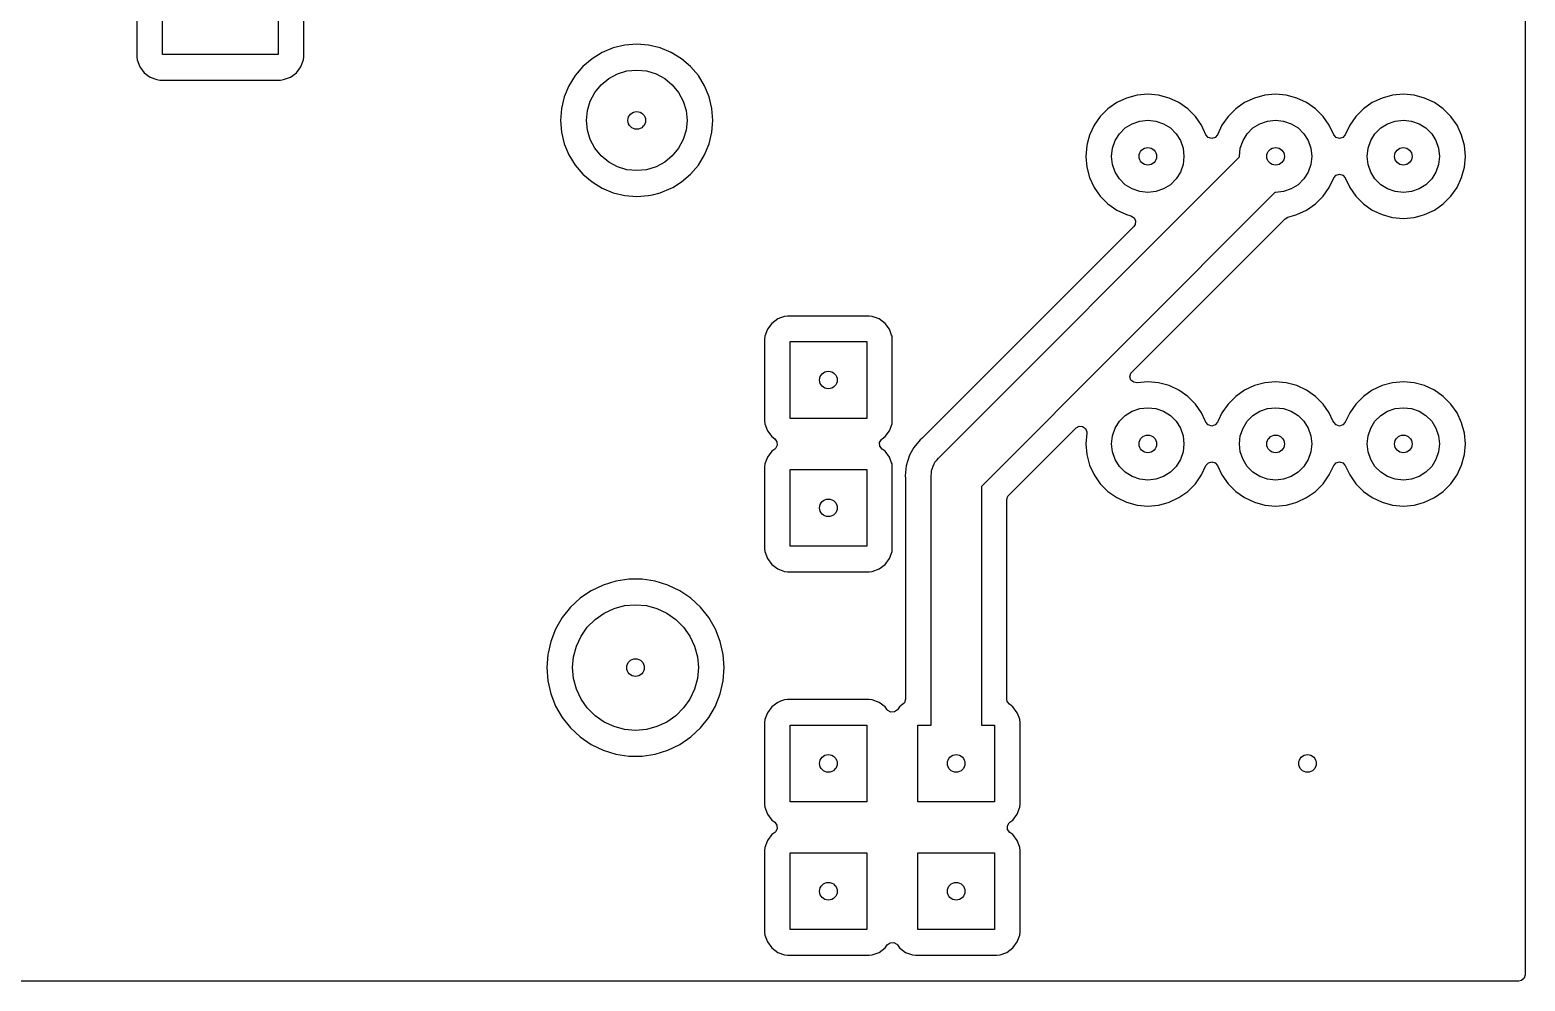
# Model space of a CAD drawing. Extents: x 0.03 to 2.37, y 0.03 to 1.57.
# Drawn here: x 1.2 to 2.37, y 0.03 to 0.774 of the extents above; entities that cross this region are included whole.
import ezdxf

# ---------------------------------------------------------------- set-up
doc = ezdxf.new("R2010")
doc.units = 0
doc.header["$MEASUREMENT"] = 0
doc.layers.add('BLACK', color=7, linetype='CONTINUOUS')

msp = doc.modelspace()

# ---------------------------------------------------------------- linework, layer by layer
at = {"layer": 'BLACK', "linetype": 'CONTINUOUS'}
for p, q in [((2.3703, 1.5653), (2.3703, 0.0347)), ((1.2837, 0.8472), (1.2837, 0.7528)), ((1.3037, 0.7547), (1.3037, 0.8453)), ((1.3943, 0.8453), (1.3943, 0.7547)), ((1.4143, 0.7528), (1.4143, 0.8472)), ((1.6657, 0.762), (1.6566, 0.7598)), ((1.675, 0.7627), (1.6657, 0.762)), ((1.6843, 0.762), (1.675, 0.7627)), ((1.6934, 0.7598), (1.6843, 0.762)), ((1.2837, 0.7528), (1.284, 0.7504)), ((1.284, 0.7504), (1.284, 0.7504)), ((1.284, 0.7504), (1.286, 0.745)), ((1.3943, 0.7547), (1.3037, 0.7547)), ((1.4123, 0.7457), (1.4141, 0.7504)), ((1.4141, 0.7504), (1.4143, 0.7528)), ((1.4141, 0.7504), (1.4141, 0.7504)), ((1.4143, 0.7528), (1.4143, 0.7528)), ((1.64, 0.7513), (1.6329, 0.7453)), ((1.648, 0.7562), (1.64, 0.7513)), ((1.64, 0.7513), (1.64, 0.7513)), ((1.64, 0.7513), (1.64, 0.7513)), ((1.6566, 0.7598), (1.648, 0.7562)), ((1.702, 0.7562), (1.6934, 0.7598)), ((1.71, 0.7513), (1.702, 0.7562)), ((1.7171, 0.7453), (1.71, 0.7513)), ((1.286, 0.745), (1.286, 0.745)), ((1.286, 0.745), (1.2894, 0.7404)), ((1.2894, 0.7404), (1.294, 0.737)), ((1.404, 0.737), (1.4086, 0.7404)), ((1.4086, 0.7404), (1.412, 0.745)), ((1.412, 0.745), (1.4123, 0.7457)), ((1.412, 0.745), (1.412, 0.745)), ((1.6268, 0.7382), (1.6219, 0.7302)), ((1.6329, 0.7453), (1.6268, 0.7382)), ((1.6268, 0.7382), (1.6268, 0.7382)), ((1.6268, 0.7382), (1.6268, 0.7382)), ((1.6531, 0.7359), (1.6599, 0.7395)), ((1.6599, 0.7395), (1.6673, 0.7418)), ((1.6673, 0.7418), (1.675, 0.7425)), ((1.675, 0.7425), (1.6827, 0.7418)), ((1.6827, 0.7418), (1.6901, 0.7395)), ((1.6901, 0.7395), (1.6969, 0.7359)), ((1.7232, 0.7382), (1.7171, 0.7453)), ((1.7281, 0.7302), (1.7232, 0.7382)), ((1.294, 0.737), (1.294, 0.737)), ((1.294, 0.737), (1.2994, 0.735)), ((1.2994, 0.735), (1.2994, 0.735)), ((1.2994, 0.735), (1.3018, 0.7347)), ((1.3018, 0.7347), (1.3018, 0.7347)), ((1.3018, 0.7347), (1.3962, 0.7347)), ((1.3962, 0.7347), (1.3986, 0.735)), ((1.3986, 0.735), (1.404, 0.737)), ((1.3986, 0.735), (1.3986, 0.735)), ((1.404, 0.737), (1.404, 0.737)), ((1.6219, 0.7302), (1.6183, 0.7216)), ((1.6219, 0.7302), (1.6219, 0.7302)), ((1.6423, 0.725), (1.6472, 0.731)), ((1.6472, 0.731), (1.6531, 0.7359)), ((1.6969, 0.7359), (1.7028, 0.731)), ((1.7028, 0.731), (1.7077, 0.725)), ((1.7317, 0.7216), (1.7281, 0.7302)), ((1.6183, 0.7216), (1.6162, 0.7125)), ((1.6364, 0.7108), (1.6386, 0.7182)), ((1.6386, 0.7182), (1.6423, 0.725)), ((1.7077, 0.725), (1.7114, 0.7182)), ((1.7114, 0.7182), (1.7136, 0.7108)), ((1.7338, 0.7125), (1.7317, 0.7216)), ((2.0507, 0.717), (2.0438, 0.7122)), ((2.0584, 0.7206), (2.0507, 0.717)), ((2.0507, 0.717), (2.0507, 0.717)), ((2.0666, 0.7228), (2.0584, 0.7206)), ((2.075, 0.7236), (2.0666, 0.7228)), ((2.0834, 0.7228), (2.075, 0.7236)), ((2.0916, 0.7206), (2.0834, 0.7228)), ((2.0993, 0.717), (2.0916, 0.7206)), ((2.1062, 0.7122), (2.0993, 0.717)), ((2.1507, 0.717), (2.1438, 0.7122)), ((2.1584, 0.7206), (2.1507, 0.717)), ((2.1507, 0.717), (2.1507, 0.717)), ((2.1666, 0.7228), (2.1584, 0.7206)), ((2.175, 0.7236), (2.1666, 0.7228)), ((2.1834, 0.7228), (2.175, 0.7236)), ((2.1916, 0.7206), (2.1834, 0.7228)), ((2.1993, 0.717), (2.1916, 0.7206)), ((2.2062, 0.7122), (2.1993, 0.717)), ((2.2507, 0.717), (2.2438, 0.7122)), ((2.2584, 0.7206), (2.2507, 0.717)), ((2.2507, 0.717), (2.2507, 0.717)), ((2.2666, 0.7228), (2.2584, 0.7206)), ((2.275, 0.7236), (2.2666, 0.7228)), ((2.2834, 0.7228), (2.275, 0.7236)), ((2.2916, 0.7206), (2.2834, 0.7228)), ((2.2993, 0.717), (2.2916, 0.7206)), ((2.3062, 0.7122), (2.2993, 0.717)), ((1.6162, 0.7125), (1.6154, 0.7031)), ((1.6154, 0.7031), (1.6162, 0.6938)), ((1.6356, 0.7031), (1.6364, 0.7108)), ((1.6364, 0.6955), (1.6356, 0.7031)), ((1.7136, 0.7108), (1.7144, 0.7031)), ((1.7144, 0.7031), (1.7136, 0.6955)), ((1.7346, 0.7031), (1.7338, 0.7125)), ((1.7338, 0.6938), (1.7346, 0.7031)), ((2.0378, 0.7062), (2.033, 0.6993)), ((2.0438, 0.7122), (2.0378, 0.7062)), ((2.0378, 0.7062), (2.0378, 0.7062)), ((2.0438, 0.7122), (2.0438, 0.7122)), ((2.0627, 0.7005), (2.0687, 0.7026)), ((2.0687, 0.7026), (2.075, 0.7033)), ((2.075, 0.7033), (2.0813, 0.7026)), ((2.0813, 0.7026), (2.0873, 0.7005)), ((2.1122, 0.7062), (2.1062, 0.7122)), ((2.117, 0.6993), (2.1122, 0.7062)), ((2.1122, 0.7062), (2.1122, 0.7062)), ((2.1122, 0.7062), (2.1122, 0.7062)), ((2.1378, 0.7062), (2.133, 0.6993)), ((2.1438, 0.7122), (2.1378, 0.7062)), ((2.1378, 0.7062), (2.1378, 0.7062)), ((2.1438, 0.7122), (2.1438, 0.7122)), ((2.1627, 0.7005), (2.1687, 0.7026)), ((2.1687, 0.7026), (2.175, 0.7033)), ((2.175, 0.7033), (2.1813, 0.7026)), ((2.1813, 0.7026), (2.1873, 0.7005)), ((2.2122, 0.7062), (2.2062, 0.7122)), ((2.217, 0.6993), (2.2122, 0.7062)), ((2.2122, 0.7062), (2.2122, 0.7062)), ((2.2122, 0.7062), (2.2122, 0.7062)), ((2.2378, 0.7062), (2.233, 0.6993)), ((2.2438, 0.7122), (2.2378, 0.7062)), ((2.2378, 0.7062), (2.2378, 0.7062)), ((2.2438, 0.7122), (2.2438, 0.7122)), ((2.2627, 0.7005), (2.2687, 0.7026)), ((2.2687, 0.7026), (2.275, 0.7033)), ((2.275, 0.7033), (2.2813, 0.7026)), ((2.2813, 0.7026), (2.2873, 0.7005)), ((2.3122, 0.7062), (2.3062, 0.7122)), ((2.317, 0.6993), (2.3122, 0.7062)), ((2.3122, 0.7062), (2.3122, 0.7062)), ((2.3122, 0.7062), (2.3122, 0.7062)), ((1.6162, 0.6938), (1.6183, 0.6847)), ((1.6386, 0.6881), (1.6364, 0.6955)), ((1.7136, 0.6955), (1.7114, 0.6881)), ((1.7317, 0.6847), (1.7338, 0.6938)), ((2.0294, 0.6916), (2.0275, 0.6847)), ((2.033, 0.6993), (2.0294, 0.6916)), ((2.033, 0.6993), (2.033, 0.6993)), ((2.0495, 0.6873), (2.0528, 0.6927)), ((2.0528, 0.6927), (2.0573, 0.6972)), ((2.0573, 0.6972), (2.0627, 0.7005)), ((2.0873, 0.7005), (2.0927, 0.6972)), ((2.0927, 0.6972), (2.0972, 0.6927)), ((2.0972, 0.6927), (2.1005, 0.6873)), ((2.1205, 0.6919), (2.117, 0.6993)), ((2.117, 0.6993), (2.117, 0.6993)), ((2.1223, 0.6898), (2.1205, 0.6919)), ((2.1295, 0.6919), (2.1276, 0.6898)), ((2.133, 0.6993), (2.1295, 0.6919)), ((2.1495, 0.6873), (2.1528, 0.6927)), ((2.1528, 0.6927), (2.1573, 0.6972)), ((2.1573, 0.6972), (2.1627, 0.7005)), ((2.1873, 0.7005), (2.1927, 0.6972)), ((2.1927, 0.6972), (2.1972, 0.6927)), ((2.1972, 0.6927), (2.2005, 0.6873)), ((2.2205, 0.6919), (2.217, 0.6993)), ((2.217, 0.6993), (2.217, 0.6993)), ((2.2223, 0.6898), (2.2205, 0.6919)), ((2.2295, 0.6919), (2.2276, 0.6898)), ((2.233, 0.6993), (2.2295, 0.6919)), ((2.2495, 0.6873), (2.2528, 0.6927)), ((2.2528, 0.6927), (2.2573, 0.6972)), ((2.2573, 0.6972), (2.2627, 0.7005)), ((2.2873, 0.7005), (2.2927, 0.6972)), ((2.2927, 0.6972), (2.2972, 0.6927)), ((2.2972, 0.6927), (2.3005, 0.6873)), ((2.3206, 0.6916), (2.317, 0.6993)), ((2.317, 0.6993), (2.317, 0.6993)), ((2.3228, 0.6834), (2.3206, 0.6916)), ((1.6183, 0.6847), (1.6219, 0.6761)), ((1.6423, 0.6813), (1.6386, 0.6881)), ((1.6472, 0.6753), (1.6423, 0.6813)), ((1.7077, 0.6813), (1.7028, 0.6753)), ((1.7114, 0.6881), (1.7077, 0.6813)), ((1.7281, 0.6761), (1.7317, 0.6847)), ((2.0272, 0.6834), (2.0264, 0.675)), ((2.0275, 0.6847), (2.0272, 0.6834)), ((2.0467, 0.675), (2.0474, 0.6813)), ((2.0474, 0.6813), (2.0495, 0.6873)), ((2.1005, 0.6873), (2.1026, 0.6813)), ((2.1026, 0.6813), (2.1033, 0.675)), ((2.125, 0.689), (2.1223, 0.6898)), ((2.1276, 0.6898), (2.125, 0.689)), ((2.1467, 0.675), (2.1474, 0.6813)), ((2.1474, 0.6813), (2.1495, 0.6873)), ((2.2005, 0.6873), (2.2026, 0.6813)), ((2.2026, 0.6813), (2.2033, 0.675)), ((2.225, 0.689), (2.2223, 0.6898)), ((2.2276, 0.6898), (2.225, 0.689)), ((2.2467, 0.675), (2.2474, 0.6813)), ((2.2474, 0.6813), (2.2495, 0.6873)), ((2.3005, 0.6873), (2.3026, 0.6813)), ((2.3026, 0.6813), (2.3033, 0.675)), ((2.3236, 0.675), (2.3228, 0.6834)), ((1.6219, 0.6761), (1.6268, 0.6681)), ((1.6268, 0.6681), (1.6268, 0.6681)), ((1.6268, 0.6681), (1.6329, 0.661)), ((1.6531, 0.6704), (1.6472, 0.6753)), ((1.6599, 0.6668), (1.6531, 0.6704)), ((1.6969, 0.6704), (1.6901, 0.6668)), ((1.7028, 0.6753), (1.6969, 0.6704)), ((1.7171, 0.661), (1.7232, 0.6681)), ((1.7232, 0.6681), (1.7281, 0.6761)), ((1.7232, 0.6681), (1.7232, 0.6681)), ((1.7232, 0.6681), (1.7232, 0.6681)), ((1.9111, 0.4389), (2.1467, 0.6745)), ((2.0264, 0.675), (2.0272, 0.6666)), ((2.0474, 0.6687), (2.0467, 0.675)), ((2.0495, 0.6627), (2.0474, 0.6687)), ((2.1026, 0.6687), (2.1005, 0.6627)), ((2.1033, 0.675), (2.1026, 0.6687)), ((2.1467, 0.6745), (2.1467, 0.675)), ((2.2026, 0.6687), (2.2005, 0.6627)), ((2.2033, 0.675), (2.2026, 0.6687)), ((2.2474, 0.6687), (2.2467, 0.675)), ((2.2495, 0.6627), (2.2474, 0.6687)), ((2.3026, 0.6687), (2.3005, 0.6627)), ((2.3033, 0.675), (2.3026, 0.6687)), ((2.3228, 0.6666), (2.3236, 0.675)), ((1.6329, 0.661), (1.64, 0.655)), ((1.6673, 0.6645), (1.6599, 0.6668)), ((1.675, 0.6638), (1.6673, 0.6645)), ((1.6827, 0.6645), (1.675, 0.6638)), ((1.6901, 0.6668), (1.6827, 0.6645)), ((1.71, 0.655), (1.7171, 0.661)), ((2.0272, 0.6666), (2.0294, 0.6584)), ((2.0294, 0.6584), (2.0294, 0.6584)), ((2.0294, 0.6584), (2.033, 0.6507)), ((2.0528, 0.6573), (2.0495, 0.6627)), ((2.0573, 0.6528), (2.0528, 0.6573)), ((2.0972, 0.6573), (2.0927, 0.6528)), ((2.1005, 0.6627), (2.0972, 0.6573)), ((2.1972, 0.6573), (2.1927, 0.6528)), ((2.2005, 0.6627), (2.1972, 0.6573)), ((2.217, 0.6507), (2.2205, 0.6581)), ((2.2205, 0.6581), (2.2224, 0.6602)), ((2.2224, 0.6602), (2.225, 0.661)), ((2.225, 0.661), (2.2277, 0.6602)), ((2.2277, 0.6602), (2.2295, 0.6581)), ((2.2295, 0.6581), (2.233, 0.6507)), ((2.2528, 0.6573), (2.2495, 0.6627)), ((2.2573, 0.6528), (2.2528, 0.6573)), ((2.2972, 0.6573), (2.2927, 0.6528)), ((2.3005, 0.6627), (2.2972, 0.6573)), ((2.317, 0.6507), (2.3206, 0.6584)), ((2.3206, 0.6584), (2.3228, 0.6666)), ((1.64, 0.655), (1.64, 0.655)), ((1.64, 0.655), (1.648, 0.6501)), ((1.648, 0.6501), (1.6566, 0.6465)), ((1.6566, 0.6465), (1.6657, 0.6443)), ((1.6657, 0.6443), (1.675, 0.6436)), ((1.675, 0.6436), (1.6843, 0.6443)), ((1.6843, 0.6443), (1.6872, 0.645)), ((1.6872, 0.645), (1.6934, 0.6465)), ((1.6934, 0.6465), (1.702, 0.6501)), ((1.702, 0.6501), (1.7031, 0.6507)), ((1.7031, 0.6507), (1.71, 0.655)), ((1.71, 0.655), (1.71, 0.655)), ((1.71, 0.655), (1.71, 0.655)), ((2.1745, 0.6467), (1.9447, 0.4168)), ((2.033, 0.6507), (2.0378, 0.6438)), ((2.0378, 0.6438), (2.0378, 0.6438)), ((2.0378, 0.6438), (2.0438, 0.6378)), ((2.0627, 0.6495), (2.0573, 0.6528)), ((2.0687, 0.6474), (2.0627, 0.6495)), ((2.075, 0.6467), (2.0687, 0.6474)), ((2.0813, 0.6474), (2.075, 0.6467)), ((2.0873, 0.6495), (2.0813, 0.6474)), ((2.0927, 0.6528), (2.0873, 0.6495)), ((2.175, 0.6467), (2.1745, 0.6467)), ((2.1813, 0.6474), (2.175, 0.6467)), ((2.1873, 0.6495), (2.1813, 0.6474)), ((2.1927, 0.6528), (2.1873, 0.6495)), ((2.2062, 0.6378), (2.2122, 0.6438)), ((2.2122, 0.6438), (2.217, 0.6507)), ((2.2122, 0.6438), (2.2122, 0.6438)), ((2.233, 0.6507), (2.2378, 0.6438)), ((2.2378, 0.6438), (2.2378, 0.6438)), ((2.2378, 0.6438), (2.2438, 0.6378)), ((2.2627, 0.6495), (2.2573, 0.6528)), ((2.2687, 0.6474), (2.2627, 0.6495)), ((2.275, 0.6467), (2.2687, 0.6474)), ((2.2813, 0.6474), (2.275, 0.6467)), ((2.2873, 0.6495), (2.2813, 0.6474)), ((2.2927, 0.6528), (2.2873, 0.6495)), ((2.3062, 0.6378), (2.3122, 0.6438)), ((2.3122, 0.6438), (2.317, 0.6507)), ((2.3122, 0.6438), (2.3122, 0.6438)), ((2.0438, 0.6378), (2.0438, 0.6378)), ((2.0438, 0.6378), (2.0507, 0.633)), ((2.0507, 0.633), (2.0584, 0.6294)), ((2.1916, 0.6294), (2.1993, 0.633)), ((2.1993, 0.633), (2.2062, 0.6378)), ((2.2062, 0.6378), (2.2062, 0.6378)), ((2.2438, 0.6378), (2.2438, 0.6378)), ((2.2438, 0.6378), (2.2507, 0.633)), ((2.2507, 0.633), (2.2584, 0.6294)), ((2.2916, 0.6294), (2.2993, 0.633)), ((2.2993, 0.633), (2.3062, 0.6378)), ((2.3062, 0.6378), (2.3062, 0.6378)), ((2.0584, 0.6294), (2.0584, 0.6294)), ((2.0584, 0.6294), (2.0618, 0.6285)), ((2.0618, 0.6285), (2.0642, 0.627)), ((2.0624, 0.5062), (2.1824, 0.6262)), ((2.0651, 0.6217), (2.064, 0.6202)), ((2.0642, 0.627), (2.0654, 0.6245)), ((2.0654, 0.6245), (2.0651, 0.6217)), ((2.1824, 0.6262), (2.1846, 0.6275)), ((2.1846, 0.6275), (2.1882, 0.6285)), ((2.1882, 0.6285), (2.1916, 0.6294)), ((2.1916, 0.6294), (2.1916, 0.6294)), ((2.2584, 0.6294), (2.2584, 0.6294)), ((2.2584, 0.6294), (2.2654, 0.6275)), ((2.2654, 0.6275), (2.2666, 0.6272)), ((2.2666, 0.6272), (2.275, 0.6264)), ((2.275, 0.6264), (2.2834, 0.6272)), ((2.2834, 0.6272), (2.2882, 0.6285)), ((2.2882, 0.6285), (2.2916, 0.6294)), ((2.2916, 0.6294), (2.2916, 0.6294)), ((2.064, 0.6202), (1.8985, 0.4546)), ((1.7772, 0.5397), (1.7752, 0.5343)), ((1.7807, 0.5443), (1.7772, 0.5397)), ((1.7772, 0.5397), (1.7772, 0.5397)), ((1.7853, 0.5478), (1.7807, 0.5443)), ((1.7876, 0.5486), (1.7853, 0.5478)), ((1.7853, 0.5478), (1.7853, 0.5478)), ((1.7853, 0.5478), (1.7853, 0.5478)), ((1.7907, 0.5498), (1.7876, 0.5486)), ((1.7931, 0.55), (1.7907, 0.5498)), ((1.7907, 0.5498), (1.7907, 0.5498)), ((1.8569, 0.55), (1.7931, 0.55)), ((1.7931, 0.55), (1.7931, 0.55)), ((1.7931, 0.55), (1.7931, 0.55)), ((1.8593, 0.5498), (1.8569, 0.55)), ((1.8569, 0.55), (1.8569, 0.55)), ((1.8569, 0.55), (1.8569, 0.55)), ((1.8647, 0.5478), (1.8593, 0.5498)), ((1.8593, 0.5498), (1.8593, 0.5498)), ((1.8593, 0.5498), (1.8593, 0.5498)), ((1.8693, 0.5443), (1.8647, 0.5478)), ((1.8728, 0.5397), (1.8693, 0.5443)), ((1.8745, 0.535), (1.8728, 0.5397)), ((1.7752, 0.5343), (1.775, 0.5319)), ((1.775, 0.5319), (1.775, 0.4681)), ((1.7752, 0.5343), (1.7752, 0.5343)), ((1.795, 0.47), (1.795, 0.53)), ((1.795, 0.53), (1.855, 0.53)), ((1.855, 0.53), (1.855, 0.47)), ((1.8748, 0.5343), (1.8745, 0.535)), ((1.875, 0.5319), (1.8748, 0.5343)), ((1.8748, 0.5343), (1.8748, 0.5343)), ((1.875, 0.4681), (1.875, 0.5319)), ((1.875, 0.5319), (1.875, 0.5319)), ((2.0609, 0.5026), (2.0616, 0.5053)), ((2.0616, 0.5053), (2.0624, 0.5062)), ((2.0618, 0.4999), (2.0609, 0.5026)), ((2.064, 0.4982), (2.0618, 0.4999)), ((2.0663, 0.4979), (2.064, 0.4982)), ((2.0664, 0.4978), (2.0663, 0.4979)), ((2.0666, 0.4978), (2.0664, 0.4978)), ((2.075, 0.4986), (2.0666, 0.4978)), ((2.0666, 0.4978), (2.0666, 0.4978)), ((2.0834, 0.4978), (2.075, 0.4986)), ((2.0916, 0.4956), (2.0834, 0.4978)), ((2.0993, 0.492), (2.0916, 0.4956)), ((2.1062, 0.4872), (2.0993, 0.492)), ((2.1507, 0.492), (2.1438, 0.4872)), ((2.1584, 0.4956), (2.1507, 0.492)), ((2.1507, 0.492), (2.1507, 0.492)), ((2.1666, 0.4978), (2.1584, 0.4956)), ((2.175, 0.4986), (2.1666, 0.4978)), ((2.1834, 0.4978), (2.175, 0.4986)), ((2.1916, 0.4956), (2.1834, 0.4978)), ((2.1993, 0.492), (2.1916, 0.4956)), ((2.2062, 0.4872), (2.1993, 0.492)), ((2.2507, 0.492), (2.2438, 0.4872)), ((2.2584, 0.4956), (2.2507, 0.492)), ((2.2507, 0.492), (2.2507, 0.492)), ((2.2666, 0.4978), (2.2584, 0.4956)), ((2.275, 0.4986), (2.2666, 0.4978)), ((2.2834, 0.4978), (2.275, 0.4986)), ((2.2916, 0.4956), (2.2834, 0.4978)), ((2.2993, 0.492), (2.2916, 0.4956)), ((2.3062, 0.4872), (2.2993, 0.492)), ((2.1122, 0.4812), (2.1062, 0.4872)), ((2.117, 0.4743), (2.1122, 0.4812)), ((2.1378, 0.4812), (2.133, 0.4743)), ((2.1438, 0.4872), (2.1378, 0.4812)), ((2.1378, 0.4812), (2.1378, 0.4812)), ((2.1438, 0.4872), (2.1438, 0.4872)), ((2.2122, 0.4812), (2.2062, 0.4872)), ((2.217, 0.4743), (2.2122, 0.4812)), ((2.2378, 0.4812), (2.233, 0.4743)), ((2.2438, 0.4872), (2.2378, 0.4812)), ((2.2378, 0.4812), (2.2378, 0.4812)), ((2.2438, 0.4872), (2.2438, 0.4872)), ((2.3122, 0.4812), (2.3062, 0.4872)), ((2.317, 0.4743), (2.3122, 0.4812)), ((1.855, 0.47), (1.795, 0.47)), ((2.0528, 0.4677), (2.0573, 0.4722)), ((2.0573, 0.4722), (2.0627, 0.4755)), ((2.0627, 0.4755), (2.0687, 0.4776)), ((2.0687, 0.4776), (2.075, 0.4783)), ((2.075, 0.4783), (2.0813, 0.4776)), ((2.0813, 0.4776), (2.0873, 0.4755)), ((2.0873, 0.4755), (2.0927, 0.4722)), ((2.0927, 0.4722), (2.0972, 0.4677)), ((2.1199, 0.4681), (2.117, 0.4743)), ((2.133, 0.4743), (2.1301, 0.4681)), ((2.133, 0.4743), (2.133, 0.4743)), ((2.1528, 0.4677), (2.1573, 0.4722)), ((2.1573, 0.4722), (2.1627, 0.4755)), ((2.1627, 0.4755), (2.1687, 0.4776)), ((2.1687, 0.4776), (2.175, 0.4783)), ((2.175, 0.4783), (2.1813, 0.4776)), ((2.1813, 0.4776), (2.1873, 0.4755)), ((2.1873, 0.4755), (2.1927, 0.4722)), ((2.1927, 0.4722), (2.1972, 0.4677)), ((2.2199, 0.4681), (2.217, 0.4743)), ((2.233, 0.4743), (2.2301, 0.4681)), ((2.233, 0.4743), (2.233, 0.4743)), ((2.2528, 0.4677), (2.2573, 0.4722)), ((2.2573, 0.4722), (2.2627, 0.4755)), ((2.2627, 0.4755), (2.2687, 0.4776)), ((2.2687, 0.4776), (2.275, 0.4783)), ((2.275, 0.4783), (2.2813, 0.4776)), ((2.2813, 0.4776), (2.2873, 0.4755)), ((2.2873, 0.4755), (2.2927, 0.4722)), ((2.2927, 0.4722), (2.2972, 0.4677)), ((2.3206, 0.4666), (2.317, 0.4743)), ((1.775, 0.4681), (1.7752, 0.4657)), ((1.7752, 0.4657), (1.7752, 0.4657)), ((1.7752, 0.4657), (1.7772, 0.4603)), ((1.7772, 0.4603), (1.7772, 0.4603)), ((1.7772, 0.4603), (1.7807, 0.4557)), ((1.8693, 0.4557), (1.8728, 0.4603)), ((1.8728, 0.4603), (1.8748, 0.4657)), ((1.8728, 0.4603), (1.8728, 0.4603)), ((1.8748, 0.4657), (1.875, 0.4681)), ((1.8748, 0.4657), (1.8748, 0.4657)), ((1.875, 0.4681), (1.875, 0.4681)), ((1.9662, 0.41), (2.0188, 0.4626)), ((2.0188, 0.4626), (2.0212, 0.4639)), ((2.0212, 0.4639), (2.024, 0.4637)), ((2.024, 0.4637), (2.0262, 0.4621)), ((2.0262, 0.4621), (2.0272, 0.4595)), ((2.0272, 0.4584), (2.0264, 0.45)), ((2.0272, 0.4595), (2.0272, 0.4586)), ((2.0272, 0.4586), (2.0272, 0.4586)), ((2.0272, 0.4586), (2.0272, 0.4584)), ((2.0272, 0.4584), (2.0272, 0.4584)), ((2.0272, 0.4584), (2.0272, 0.4584)), ((2.0474, 0.4563), (2.0495, 0.4623)), ((2.0495, 0.4623), (2.0528, 0.4677)), ((2.0972, 0.4677), (2.1005, 0.4623)), ((2.1005, 0.4623), (2.1026, 0.4563)), ((2.1205, 0.4669), (2.1199, 0.4681)), ((2.1223, 0.4648), (2.1205, 0.4669)), ((2.125, 0.464), (2.1223, 0.4648)), ((2.1276, 0.4648), (2.125, 0.464)), ((2.1295, 0.4669), (2.1276, 0.4648)), ((2.1301, 0.4681), (2.1295, 0.4669)), ((2.1474, 0.4563), (2.1495, 0.4623)), ((2.1495, 0.4623), (2.1528, 0.4677)), ((2.1972, 0.4677), (2.2005, 0.4623)), ((2.2005, 0.4623), (2.2026, 0.4563)), ((2.2205, 0.4669), (2.2199, 0.4681)), ((2.2223, 0.4648), (2.2205, 0.4669)), ((2.225, 0.464), (2.2223, 0.4648)), ((2.2276, 0.4648), (2.225, 0.464)), ((2.2295, 0.4669), (2.2276, 0.4648)), ((2.2301, 0.4681), (2.2295, 0.4669)), ((2.2474, 0.4563), (2.2495, 0.4623)), ((2.2495, 0.4623), (2.2528, 0.4677)), ((2.2972, 0.4677), (2.3005, 0.4623)), ((2.3005, 0.4623), (2.3026, 0.4563)), ((2.3228, 0.4584), (2.3206, 0.4666)), ((2.3236, 0.45), (2.3228, 0.4584)), ((1.7807, 0.4557), (1.783, 0.454)), ((1.783, 0.446), (1.7807, 0.4443)), ((1.783, 0.454), (1.7847, 0.4517)), ((1.7835, 0.4465), (1.783, 0.446)), ((1.7849, 0.4489), (1.7835, 0.4465)), ((1.7847, 0.4517), (1.7849, 0.4489)), ((1.8651, 0.4511), (1.8665, 0.4535)), ((1.8653, 0.4483), (1.8651, 0.4511)), ((1.867, 0.446), (1.8653, 0.4483)), ((1.8665, 0.4535), (1.867, 0.454)), ((1.867, 0.454), (1.8693, 0.4557)), ((1.8693, 0.4443), (1.867, 0.446)), ((1.8918, 0.4472), (1.8888, 0.4416)), ((1.8968, 0.4532), (1.8918, 0.4472)), ((1.8981, 0.4543), (1.8968, 0.4532)), ((1.8985, 0.4546), (1.8981, 0.4543)), ((2.0264, 0.45), (2.0272, 0.4416)), ((2.0467, 0.45), (2.0474, 0.4563)), ((2.0474, 0.4437), (2.0467, 0.45)), ((2.1026, 0.4563), (2.1033, 0.45)), ((2.1033, 0.45), (2.1026, 0.4437)), ((2.1467, 0.45), (2.1474, 0.4563)), ((2.1474, 0.4437), (2.1467, 0.45)), ((2.2026, 0.4563), (2.2033, 0.45)), ((2.2033, 0.45), (2.2026, 0.4437)), ((2.2467, 0.45), (2.2474, 0.4563)), ((2.2474, 0.4437), (2.2467, 0.45)), ((2.3026, 0.4563), (2.3033, 0.45)), ((2.3033, 0.45), (2.3026, 0.4437)), ((2.3228, 0.4416), (2.3236, 0.45)), ((1.7752, 0.4343), (1.775, 0.4319)), ((1.7772, 0.4397), (1.7752, 0.4343)), ((1.7752, 0.4343), (1.7752, 0.4343)), ((1.7807, 0.4443), (1.7772, 0.4397)), ((1.7772, 0.4397), (1.7772, 0.4397)), ((1.8728, 0.4397), (1.8693, 0.4443)), ((1.8744, 0.4352), (1.8728, 0.4397)), ((1.8748, 0.4343), (1.8744, 0.4352)), ((1.875, 0.4319), (1.8748, 0.4343)), ((1.8748, 0.4343), (1.8748, 0.4343)), ((1.8881, 0.4403), (1.8859, 0.4328)), ((1.8888, 0.4416), (1.8881, 0.4403)), ((1.8881, 0.4403), (1.8881, 0.4403)), ((1.907, 0.4325), (1.9077, 0.4344)), ((1.9077, 0.4344), (1.9081, 0.435)), ((1.9081, 0.435), (1.9084, 0.4356)), ((1.9084, 0.4356), (1.9098, 0.4372)), ((1.9098, 0.4372), (1.9111, 0.4389)), ((2.0272, 0.4416), (2.0294, 0.4334)), ((2.0294, 0.4334), (2.0294, 0.4334)), ((2.0294, 0.4334), (2.033, 0.4257)), ((2.0495, 0.4377), (2.0474, 0.4437)), ((2.0528, 0.4323), (2.0495, 0.4377)), ((2.1005, 0.4377), (2.0972, 0.4323)), ((2.1026, 0.4437), (2.1005, 0.4377)), ((2.117, 0.4257), (2.1205, 0.4331)), ((2.1205, 0.4331), (2.1224, 0.4352)), ((2.1224, 0.4352), (2.125, 0.436)), ((2.125, 0.436), (2.1277, 0.4352)), ((2.1277, 0.4352), (2.1295, 0.4331)), ((2.1295, 0.4331), (2.133, 0.4257)), ((2.1495, 0.4377), (2.1474, 0.4437)), ((2.1528, 0.4323), (2.1495, 0.4377)), ((2.2005, 0.4377), (2.1972, 0.4323)), ((2.2026, 0.4437), (2.2005, 0.4377)), ((2.217, 0.4257), (2.2205, 0.4331)), ((2.2205, 0.4331), (2.2224, 0.4352)), ((2.2224, 0.4352), (2.225, 0.436)), ((2.225, 0.436), (2.2277, 0.4352)), ((2.2277, 0.4352), (2.2295, 0.4331)), ((2.2295, 0.4331), (2.233, 0.4257)), ((2.2495, 0.4377), (2.2474, 0.4437)), ((2.2528, 0.4323), (2.2495, 0.4377)), ((2.3005, 0.4377), (2.2972, 0.4323)), ((2.3026, 0.4437), (2.3005, 0.4377)), ((2.317, 0.4257), (2.3206, 0.4334)), ((2.3206, 0.4334), (2.3228, 0.4416)), ((1.775, 0.4319), (1.775, 0.3681)), ((1.795, 0.37), (1.795, 0.43)), ((1.795, 0.43), (1.855, 0.43)), ((1.855, 0.43), (1.855, 0.37)), ((1.875, 0.3681), (1.875, 0.4319)), ((1.875, 0.4319), (1.875, 0.4319)), ((1.8859, 0.4328), (1.8851, 0.425)), ((1.8851, 0.425), (1.8851, 0.425)), ((1.8851, 0.425), (1.8853, 0.4233)), ((1.8853, 0.4233), (1.8853, 0.4228)), ((1.8853, 0.4228), (1.8853, 0.2502)), ((1.8859, 0.4328), (1.8859, 0.4328)), ((1.9053, 0.425), (1.9056, 0.4271)), ((1.9053, 0.23), (1.9053, 0.425)), ((1.9056, 0.4271), (1.9058, 0.4292)), ((1.9058, 0.4292), (1.906, 0.4298)), ((1.906, 0.4298), (1.9061, 0.4305)), ((1.9061, 0.4305), (1.907, 0.4325)), ((2.033, 0.4257), (2.0378, 0.4188)), ((2.0573, 0.4278), (2.0528, 0.4323)), ((2.0627, 0.4245), (2.0573, 0.4278)), ((2.0687, 0.4224), (2.0627, 0.4245)), ((2.075, 0.4217), (2.0687, 0.4224)), ((2.0813, 0.4224), (2.075, 0.4217)), ((2.0873, 0.4245), (2.0813, 0.4224)), ((2.0927, 0.4278), (2.0873, 0.4245)), ((2.0972, 0.4323), (2.0927, 0.4278)), ((2.1122, 0.4188), (2.117, 0.4257)), ((2.133, 0.4257), (2.1378, 0.4188)), ((2.1573, 0.4278), (2.1528, 0.4323)), ((2.1627, 0.4245), (2.1573, 0.4278)), ((2.1687, 0.4224), (2.1627, 0.4245)), ((2.175, 0.4217), (2.1687, 0.4224)), ((2.1813, 0.4224), (2.175, 0.4217)), ((2.1873, 0.4245), (2.1813, 0.4224)), ((2.1927, 0.4278), (2.1873, 0.4245)), ((2.1972, 0.4323), (2.1927, 0.4278)), ((2.2122, 0.4188), (2.217, 0.4257)), ((2.233, 0.4257), (2.2378, 0.4188)), ((2.2573, 0.4278), (2.2528, 0.4323)), ((2.2627, 0.4245), (2.2573, 0.4278)), ((2.2687, 0.4224), (2.2627, 0.4245)), ((2.275, 0.4217), (2.2687, 0.4224)), ((2.2813, 0.4224), (2.275, 0.4217)), ((2.2873, 0.4245), (2.2813, 0.4224)), ((2.2927, 0.4278), (2.2873, 0.4245)), ((2.2972, 0.4323), (2.2927, 0.4278)), ((2.3122, 0.4188), (2.317, 0.4257)), ((1.9447, 0.4168), (1.9447, 0.23)), ((1.9655, 0.4092), (1.9662, 0.41)), ((2.0378, 0.4188), (2.0378, 0.4188)), ((2.0378, 0.4188), (2.0438, 0.4128)), ((2.0438, 0.4128), (2.0438, 0.4128)), ((2.0438, 0.4128), (2.0507, 0.408)), ((2.0993, 0.408), (2.1062, 0.4128)), ((2.1062, 0.4128), (2.1122, 0.4188)), ((2.1062, 0.4128), (2.1062, 0.4128)), ((2.1122, 0.4188), (2.1122, 0.4188)), ((2.1378, 0.4188), (2.1378, 0.4188)), ((2.1378, 0.4188), (2.1438, 0.4128)), ((2.1438, 0.4128), (2.1438, 0.4128)), ((2.1438, 0.4128), (2.1507, 0.408)), ((2.1993, 0.408), (2.2062, 0.4128)), ((2.2062, 0.4128), (2.2122, 0.4188)), ((2.2062, 0.4128), (2.2062, 0.4128)), ((2.2122, 0.4188), (2.2122, 0.4188)), ((2.2378, 0.4188), (2.2378, 0.4188)), ((2.2378, 0.4188), (2.2438, 0.4128)), ((2.2438, 0.4128), (2.2438, 0.4128)), ((2.2438, 0.4128), (2.2507, 0.408)), ((2.2993, 0.408), (2.3062, 0.4128)), ((2.3062, 0.4128), (2.3122, 0.4188)), ((2.3062, 0.4128), (2.3062, 0.4128)), ((2.3122, 0.4188), (2.3122, 0.4188)), ((1.9647, 0.4065), (1.9655, 0.4092)), ((1.9647, 0.2502), (1.9647, 0.4065)), ((2.0507, 0.408), (2.0584, 0.4044)), ((2.0584, 0.4044), (2.0584, 0.4044)), ((2.0584, 0.4044), (2.0666, 0.4022)), ((2.0666, 0.4022), (2.075, 0.4014)), ((2.075, 0.4014), (2.0834, 0.4022)), ((2.0834, 0.4022), (2.0882, 0.4035)), ((2.0882, 0.4035), (2.0916, 0.4044)), ((2.0916, 0.4044), (2.0993, 0.408)), ((2.0916, 0.4044), (2.0916, 0.4044)), ((2.1507, 0.408), (2.1584, 0.4044)), ((2.1584, 0.4044), (2.1584, 0.4044)), ((2.1584, 0.4044), (2.1666, 0.4022)), ((2.1666, 0.4022), (2.175, 0.4014)), ((2.175, 0.4014), (2.1834, 0.4022)), ((2.1834, 0.4022), (2.1882, 0.4035)), ((2.1882, 0.4035), (2.1916, 0.4044)), ((2.1916, 0.4044), (2.1993, 0.408)), ((2.1916, 0.4044), (2.1916, 0.4044)), ((2.2507, 0.408), (2.2584, 0.4044)), ((2.2584, 0.4044), (2.2584, 0.4044)), ((2.2584, 0.4044), (2.2666, 0.4022)), ((2.2666, 0.4022), (2.275, 0.4014)), ((2.275, 0.4014), (2.2834, 0.4022)), ((2.2834, 0.4022), (2.2882, 0.4035)), ((2.2882, 0.4035), (2.2916, 0.4044)), ((2.2916, 0.4044), (2.2993, 0.408)), ((2.2916, 0.4044), (2.2916, 0.4044)), ((1.775, 0.3681), (1.7752, 0.3657)), ((1.7752, 0.3657), (1.7752, 0.3657)), ((1.7752, 0.3657), (1.7772, 0.3603)), ((1.855, 0.37), (1.795, 0.37)), ((1.8728, 0.3603), (1.8748, 0.3657)), ((1.8748, 0.3657), (1.875, 0.3681)), ((1.8748, 0.3657), (1.8748, 0.3657)), ((1.875, 0.3681), (1.875, 0.3681)), ((1.7772, 0.3603), (1.7772, 0.3603)), ((1.7772, 0.3603), (1.7807, 0.3557)), ((1.7807, 0.3557), (1.7853, 0.3522)), ((1.7853, 0.3522), (1.7853, 0.3522)), ((1.7853, 0.3522), (1.7907, 0.3502)), ((1.8593, 0.3502), (1.8647, 0.3522)), ((1.8647, 0.3522), (1.8693, 0.3557)), ((1.8647, 0.3522), (1.8647, 0.3522)), ((1.8693, 0.3557), (1.8728, 0.3603)), ((1.8728, 0.3603), (1.8728, 0.3603)), ((1.6487, 0.3396), (1.6393, 0.3351)), ((1.6586, 0.3427), (1.6487, 0.3396)), ((1.6487, 0.3396), (1.6487, 0.3396)), ((1.6487, 0.3396), (1.6487, 0.3396)), ((1.6688, 0.3442), (1.6586, 0.3427)), ((1.6586, 0.3427), (1.6586, 0.3427)), ((1.6586, 0.3427), (1.6586, 0.3427)), ((1.6792, 0.3442), (1.6688, 0.3442)), ((1.6895, 0.3427), (1.6792, 0.3442)), ((1.6994, 0.3396), (1.6895, 0.3427)), ((1.6895, 0.3427), (1.6895, 0.3427)), ((1.6895, 0.3427), (1.6895, 0.3427)), ((1.7087, 0.3351), (1.6994, 0.3396)), ((1.6994, 0.3396), (1.6994, 0.3396)), ((1.6994, 0.3396), (1.6994, 0.3396)), ((1.7907, 0.3502), (1.7907, 0.3502)), ((1.7907, 0.3502), (1.7931, 0.35)), ((1.7931, 0.35), (1.7931, 0.35)), ((1.7931, 0.35), (1.8569, 0.35)), ((1.8569, 0.35), (1.8593, 0.3502)), ((1.8593, 0.3502), (1.8593, 0.3502)), ((1.6307, 0.3293), (1.6231, 0.3222)), ((1.6317, 0.33), (1.6307, 0.3293)), ((1.6393, 0.3351), (1.6317, 0.33)), ((1.6393, 0.3351), (1.6393, 0.3351)), ((1.6393, 0.3351), (1.6393, 0.3351)), ((1.7173, 0.3293), (1.7087, 0.3351)), ((1.7249, 0.3222), (1.7173, 0.3293)), ((1.6231, 0.3222), (1.6167, 0.3141)), ((1.6424, 0.3127), (1.6494, 0.3176)), ((1.6494, 0.3176), (1.6572, 0.3212)), ((1.6572, 0.3212), (1.6655, 0.3235)), ((1.6655, 0.3235), (1.674, 0.3242)), ((1.674, 0.3242), (1.6826, 0.3235)), ((1.6826, 0.3235), (1.6908, 0.3212)), ((1.6908, 0.3212), (1.6986, 0.3176)), ((1.6986, 0.3176), (1.7056, 0.3127)), ((1.7314, 0.3141), (1.7249, 0.3222)), ((1.6115, 0.3051), (1.6077, 0.2955)), ((1.6167, 0.3141), (1.6115, 0.3051)), ((1.6115, 0.3051), (1.6115, 0.3051)), ((1.6167, 0.3141), (1.6167, 0.3141)), ((1.6314, 0.2996), (1.6363, 0.3066)), ((1.6363, 0.3066), (1.6424, 0.3127)), ((1.7056, 0.3127), (1.7117, 0.3066)), ((1.7117, 0.3066), (1.7166, 0.2996)), ((1.7366, 0.3051), (1.7314, 0.3141)), ((1.7404, 0.2955), (1.7366, 0.3051)), ((1.6077, 0.2955), (1.6056, 0.2863)), ((1.6278, 0.2918), (1.6314, 0.2996)), ((1.7166, 0.2996), (1.7203, 0.2918)), ((1.7427, 0.2853), (1.7404, 0.2955)), ((1.6054, 0.2853), (1.6046, 0.275)), ((1.6056, 0.2863), (1.6054, 0.2853)), ((1.6248, 0.275), (1.6256, 0.2835)), ((1.6256, 0.2835), (1.6278, 0.2918)), ((1.7203, 0.2918), (1.7225, 0.2835)), ((1.7225, 0.2835), (1.7232, 0.275)), ((1.7434, 0.275), (1.7427, 0.2853)), ((1.6046, 0.275), (1.6054, 0.2647)), ((1.6256, 0.2665), (1.6248, 0.275)), ((1.7232, 0.275), (1.7225, 0.2665)), ((1.7427, 0.2647), (1.7434, 0.275)), ((1.6054, 0.2647), (1.6054, 0.2647)), ((1.6054, 0.2647), (1.6054, 0.2647)), ((1.6054, 0.2647), (1.6077, 0.2545)), ((1.6278, 0.2582), (1.6256, 0.2665)), ((1.6314, 0.2504), (1.6278, 0.2582)), ((1.7203, 0.2582), (1.7166, 0.2504)), ((1.7225, 0.2665), (1.7203, 0.2582)), ((1.7404, 0.2545), (1.7427, 0.2647)), ((1.6077, 0.2545), (1.6115, 0.2449)), ((1.6363, 0.2434), (1.6314, 0.2504)), ((1.7166, 0.2504), (1.7117, 0.2434)), ((1.7366, 0.2449), (1.7371, 0.2463)), ((1.7371, 0.2463), (1.7404, 0.2545)), ((1.7853, 0.2478), (1.7807, 0.2443)), ((1.7876, 0.2486), (1.7853, 0.2478)), ((1.7853, 0.2478), (1.7853, 0.2478)), ((1.7853, 0.2478), (1.7853, 0.2478)), ((1.7907, 0.2498), (1.7876, 0.2486)), ((1.7931, 0.25), (1.7907, 0.2498)), ((1.7907, 0.2498), (1.7907, 0.2498)), ((1.8569, 0.25), (1.7931, 0.25)), ((1.7931, 0.25), (1.7931, 0.25)), ((1.7931, 0.25), (1.7931, 0.25)), ((1.8593, 0.2498), (1.8569, 0.25)), ((1.8569, 0.25), (1.8569, 0.25)), ((1.8569, 0.25), (1.8569, 0.25)), ((1.8647, 0.2478), (1.8593, 0.2498)), ((1.8593, 0.2498), (1.8593, 0.2498)), ((1.8593, 0.2498), (1.8593, 0.2498)), ((1.8693, 0.2443), (1.8647, 0.2478)), ((1.8647, 0.2478), (1.8647, 0.2478)), ((1.8647, 0.2478), (1.8647, 0.2478)), ((1.8833, 0.2463), (1.8807, 0.2443)), ((1.8845, 0.2475), (1.8833, 0.2463)), ((1.8853, 0.2502), (1.8845, 0.2475)), ((1.965, 0.2485), (1.9647, 0.2502)), ((1.9667, 0.2463), (1.965, 0.2485)), ((1.9693, 0.2443), (1.9667, 0.2463)), ((1.6115, 0.2449), (1.6115, 0.2449)), ((1.6115, 0.2449), (1.6167, 0.2359)), ((1.6167, 0.2359), (1.6231, 0.2278)), ((1.6424, 0.2373), (1.6363, 0.2434)), ((1.6494, 0.2324), (1.6424, 0.2373)), ((1.7056, 0.2373), (1.6986, 0.2324)), ((1.7117, 0.2434), (1.7056, 0.2373)), ((1.7249, 0.2278), (1.7314, 0.2359)), ((1.7314, 0.2359), (1.7366, 0.2449)), ((1.7314, 0.2359), (1.7314, 0.2359)), ((1.7366, 0.2449), (1.7366, 0.2449)), ((1.7752, 0.2343), (1.775, 0.2319)), ((1.7772, 0.2397), (1.7752, 0.2343)), ((1.7752, 0.2343), (1.7752, 0.2343)), ((1.7807, 0.2443), (1.7772, 0.2397)), ((1.7772, 0.2397), (1.7772, 0.2397)), ((1.871, 0.242), (1.8693, 0.2443)), ((1.8715, 0.2415), (1.871, 0.242)), ((1.8739, 0.2401), (1.8715, 0.2415)), ((1.8767, 0.2403), (1.8739, 0.2401)), ((1.879, 0.242), (1.8767, 0.2403)), ((1.8807, 0.2443), (1.879, 0.242)), ((1.9728, 0.2397), (1.9693, 0.2443)), ((1.9742, 0.2359), (1.9728, 0.2397)), ((1.9748, 0.2343), (1.9742, 0.2359)), ((1.975, 0.2319), (1.9748, 0.2343)), ((1.9748, 0.2343), (1.9748, 0.2343)), ((1.6231, 0.2278), (1.6307, 0.2207)), ((1.6572, 0.2288), (1.6494, 0.2324)), ((1.6655, 0.2265), (1.6572, 0.2288)), ((1.674, 0.2258), (1.6655, 0.2265)), ((1.6826, 0.2265), (1.674, 0.2258)), ((1.6908, 0.2288), (1.6826, 0.2265)), ((1.6986, 0.2324), (1.6908, 0.2288)), ((1.7173, 0.2207), (1.7249, 0.2278)), ((1.775, 0.2319), (1.775, 0.1681)), ((1.795, 0.17), (1.795, 0.23)), ((1.795, 0.23), (1.855, 0.23)), ((1.855, 0.23), (1.855, 0.17)), ((1.895, 0.17), (1.895, 0.23)), ((1.895, 0.23), (1.9053, 0.23)), ((1.9447, 0.23), (1.955, 0.23)), ((1.955, 0.23), (1.955, 0.17)), ((1.975, 0.1681), (1.975, 0.2319)), ((1.975, 0.2319), (1.975, 0.2319)), ((1.6307, 0.2207), (1.6307, 0.2207)), ((1.6307, 0.2207), (1.6393, 0.2149)), ((1.6393, 0.2149), (1.6393, 0.2149)), ((1.6393, 0.2149), (1.6487, 0.2104)), ((1.6994, 0.2104), (1.7087, 0.2149)), ((1.7087, 0.2149), (1.7173, 0.2207)), ((1.7087, 0.2149), (1.7087, 0.2149)), ((1.7173, 0.2207), (1.7173, 0.2207)), ((1.7173, 0.2207), (1.7173, 0.2207)), ((1.6487, 0.2104), (1.6487, 0.2104)), ((1.6487, 0.2104), (1.6586, 0.2073)), ((1.6586, 0.2073), (1.6586, 0.2073)), ((1.6586, 0.2073), (1.6586, 0.2073)), ((1.6586, 0.2073), (1.6688, 0.2058)), ((1.6688, 0.2058), (1.6688, 0.2058)), ((1.6688, 0.2058), (1.6792, 0.2058)), ((1.6792, 0.2058), (1.6895, 0.2073)), ((1.6792, 0.2058), (1.6792, 0.2058)), ((1.6895, 0.2073), (1.6994, 0.2104)), ((1.6895, 0.2073), (1.6895, 0.2073)), ((1.6895, 0.2073), (1.6895, 0.2073)), ((1.6994, 0.2104), (1.6994, 0.2104)), ((1.775, 0.1681), (1.7752, 0.1657)), ((1.7752, 0.1657), (1.7752, 0.1657)), ((1.7752, 0.1657), (1.7772, 0.1603)), ((1.855, 0.17), (1.795, 0.17)), ((1.955, 0.17), (1.895, 0.17)), ((1.9728, 0.1603), (1.9748, 0.1657)), ((1.9748, 0.1657), (1.975, 0.1681)), ((1.9748, 0.1657), (1.9748, 0.1657)), ((1.975, 0.1681), (1.975, 0.1681)), ((1.7772, 0.1603), (1.7772, 0.1603)), ((1.7772, 0.1603), (1.7807, 0.1557)), ((1.7807, 0.1557), (1.783, 0.154)), ((1.783, 0.154), (1.7847, 0.1517)), ((1.9651, 0.1511), (1.9665, 0.1535)), ((1.9665, 0.1535), (1.967, 0.154)), ((1.967, 0.154), (1.9693, 0.1557)), ((1.9693, 0.1557), (1.9728, 0.1603)), ((1.9728, 0.1603), (1.9728, 0.1603)), ((1.7807, 0.1443), (1.7772, 0.1397)), ((1.783, 0.146), (1.7807, 0.1443)), ((1.7835, 0.1465), (1.783, 0.146)), ((1.7849, 0.1489), (1.7835, 0.1465)), ((1.7847, 0.1517), (1.7849, 0.1489)), ((1.9653, 0.1483), (1.9651, 0.1511)), ((1.967, 0.146), (1.9653, 0.1483)), ((1.9693, 0.1443), (1.967, 0.146)), ((1.9728, 0.1397), (1.9693, 0.1443)), ((1.7752, 0.1343), (1.775, 0.1319)), ((1.775, 0.1319), (1.775, 0.0681)), ((1.7772, 0.1397), (1.7752, 0.1343)), ((1.7752, 0.1343), (1.7752, 0.1343)), ((1.7772, 0.1397), (1.7772, 0.1397)), ((1.795, 0.07), (1.795, 0.13)), ((1.795, 0.13), (1.855, 0.13)), ((1.855, 0.13), (1.855, 0.07)), ((1.895, 0.07), (1.895, 0.13)), ((1.895, 0.13), (1.955, 0.13)), ((1.955, 0.13), (1.955, 0.07)), ((1.9745, 0.135), (1.9728, 0.1397)), ((1.9748, 0.1343), (1.9745, 0.135)), ((1.975, 0.1319), (1.9748, 0.1343)), ((1.9748, 0.1343), (1.9748, 0.1343)), ((1.975, 0.0681), (1.975, 0.1319)), ((1.975, 0.1319), (1.975, 0.1319)), ((1.775, 0.0681), (1.7752, 0.0657)), ((1.7752, 0.0657), (1.7752, 0.0657)), ((1.7752, 0.0657), (1.7772, 0.0603)), ((1.7772, 0.0603), (1.7772, 0.0603)), ((1.7772, 0.0603), (1.7807, 0.0557)), ((1.855, 0.07), (1.795, 0.07)), ((1.871, 0.058), (1.8733, 0.0597)), ((1.8733, 0.0597), (1.8761, 0.0599)), ((1.8761, 0.0599), (1.8785, 0.0585)), ((1.8785, 0.0585), (1.879, 0.058)), ((1.955, 0.07), (1.895, 0.07)), ((1.9693, 0.0557), (1.9728, 0.0603)), ((1.9728, 0.0603), (1.9748, 0.0657)), ((1.9728, 0.0603), (1.9728, 0.0603)), ((1.9748, 0.0657), (1.975, 0.0681)), ((1.9748, 0.0657), (1.9748, 0.0657)), ((1.975, 0.0681), (1.975, 0.0681)), ((1.7807, 0.0557), (1.7853, 0.0522)), ((1.7853, 0.0522), (1.7853, 0.0522)), ((1.7853, 0.0522), (1.7907, 0.0502)), ((1.7907, 0.0502), (1.7907, 0.0502)), ((1.7907, 0.0502), (1.7931, 0.05)), ((1.7931, 0.05), (1.7931, 0.05)), ((1.7931, 0.05), (1.8569, 0.05)), ((1.8569, 0.05), (1.8593, 0.0502)), ((1.8593, 0.0502), (1.8647, 0.0522)), ((1.8593, 0.0502), (1.8593, 0.0502)), ((1.8647, 0.0522), (1.8693, 0.0557)), ((1.8647, 0.0522), (1.8647, 0.0522)), ((1.8693, 0.0557), (1.871, 0.058)), ((1.879, 0.058), (1.8807, 0.0557)), ((1.8807, 0.0557), (1.8853, 0.0522)), ((1.8853, 0.0522), (1.8853, 0.0522)), ((1.8853, 0.0522), (1.8907, 0.0502)), ((1.8907, 0.0502), (1.8907, 0.0502)), ((1.8907, 0.0502), (1.8931, 0.05)), ((1.8931, 0.05), (1.8931, 0.05)), ((1.8931, 0.05), (1.9569, 0.05)), ((1.9569, 0.05), (1.9593, 0.0502)), ((1.9593, 0.0502), (1.9647, 0.0522)), ((1.9593, 0.0502), (1.9593, 0.0502)), ((1.9647, 0.0522), (1.9693, 0.0557)), ((1.9647, 0.0522), (1.9647, 0.0522)), ((2.3653, 0.0297), (0.0347, 0.0297)), ((2.3674, 0.0302), (2.3653, 0.0297)), ((2.3695, 0.032), (2.3674, 0.0302)), ((2.3703, 0.0347), (2.3695, 0.032))]:
    msp.add_line(p, q, dxfattribs=at)
at = {"layer": 'BLACK'}
for centre in [(1.675, 0.7031), (2.075, 0.675), (2.175, 0.675), (2.275, 0.675), (1.825, 0.5), (2.075, 0.45), (2.175, 0.45), (2.275, 0.45), (1.825, 0.4), (1.674, 0.275), (1.825, 0.2), (1.925, 0.2), (2.2, 0.2), (1.825, 0.1), (1.925, 0.1)]:
    msp.add_circle(centre, 0.00689, dxfattribs=at)

doc.saveas('drawing.dxf')
